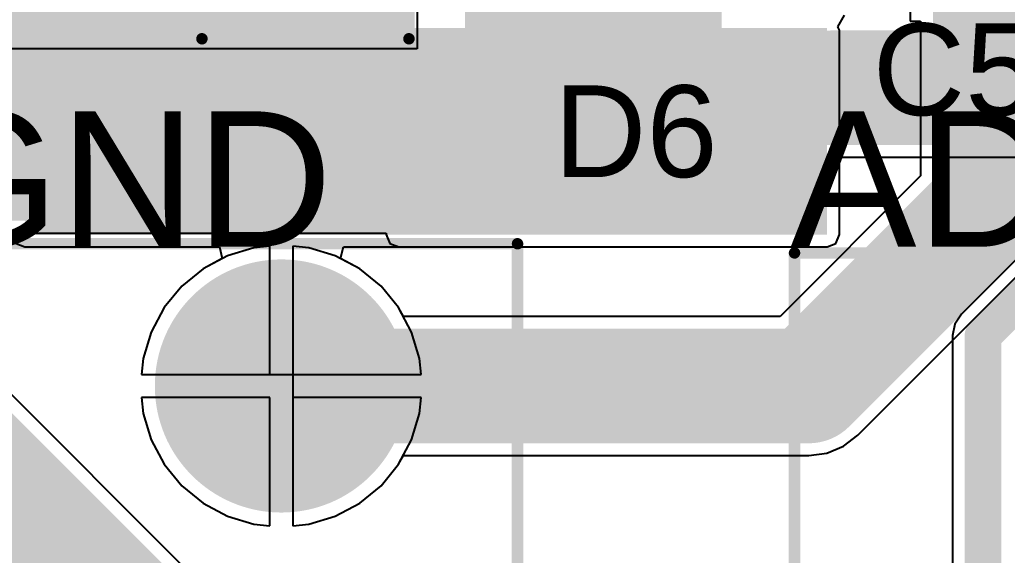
# Model space of a CAD drawing. Header units: millimetres. Extents: x -0.25 to 4.68, y -0.29 to 2.93.
# Drawn here: x 0.5137 to 0.9444, y 0.2812 to 0.5146 of the extents above; entities that cross this region are included whole.
import ezdxf

# ---------------------------------------------------------------- set-up
doc = ezdxf.new("R2010")
doc.units = ezdxf.units.MM
doc.header["$MEASUREMENT"] = 0
for name, color, linetype in [('BottomLayer', 5, 'Continuous'), ('BottomSolder', 6, 'Continuous'), ('MultiLayer', 9, 'Continuous'), ('PadHoleLayer', 156, 'Continuous'), ('TopLayer', 1, 'Continuous'), ('TopOverlay', 2, 'Continuous'), ('TopPaste', 8, 'Continuous'), ('TopSolder', 216, 'Continuous'), ('ViaHoleLayer', 16, 'Continuous')]:
    doc.layers.add(name, color=color, linetype=linetype)
doc.styles.add('Arial', font='', dxfattribs={"height": 0.2})
doc.styles.get('Arial').set_extended_font_data('Arial')

# ---------------------------------------------------------------- blocks, each defined once
blk = doc.blocks.new('HA0200500000G_24')
at = {"layer": 'BottomLayer'}
h = blk.add_hatch(color=5, dxfattribs=at)
edge = h.paths.add_edge_path()
edge.add_arc((0.1, 0.15), 0.05118, 0, 360)
at = {"layer": 'BottomSolder'}
h = blk.add_hatch(color=6, dxfattribs=at)
edge = h.paths.add_edge_path()
edge.add_arc((0.1, 0.15), 0.05518, 0, 360)
at = {"layer": 'MultiLayer'}
h = blk.add_hatch(color=9, dxfattribs=at)
edge = h.paths.add_edge_path()
edge.add_arc((0.1, 0.15), 0.05118, 0, 360)
at = {"layer": 'PadHoleLayer'}
h = blk.add_hatch(color=156, dxfattribs=at)
edge = h.paths.add_edge_path()
edge.add_arc((0.1, 0.15), 0.02559, 0, 360)
at = {"layer": 'TopLayer'}
h = blk.add_hatch(color=1, dxfattribs=at)
edge = h.paths.add_edge_path()
edge.add_arc((0.1, 0.15), 0.05118, 0, 360)
at = {"layer": 'TopSolder'}
h = blk.add_hatch(color=216, dxfattribs=at)
edge = h.paths.add_edge_path()
edge.add_arc((0.1, 0.15), 0.05518, 0, 360)
at = {"layer": 'TopOverlay', "const_width": 0.005}
for points in [[(-0.301, 0.212), (0.203, 0.212)], [(0.203, -0.315), (0.203, 0.212)]]:
    blk.add_lwpolyline(points, dxfattribs=at)
at = {"layer": 'TopOverlay', "const_width": 0.0025}
blk.add_lwpolyline([(0.20175, 0.212, 1), (0.20425, 0.212, 1)], format="xyb", close=True, dxfattribs=at)
blk.add_lwpolyline([(0.20175, 0.212, 1), (0.20425, 0.212, 1)], format="xyb", close=True, dxfattribs=at)
blk = doc.blocks.new('HA0200500000G_25')
at = {"layer": 'TopOverlay', "const_width": 0.005}
for points in [[(-0.301, 0.212), (0.203, 0.212)], [(-0.301, -0.21), (-0.301, 0.212)]]:
    blk.add_lwpolyline(points, dxfattribs=at)
at = {"layer": 'TopOverlay', "const_width": 0.0025}
blk.add_lwpolyline([(-0.30225, 0.212, 1), (-0.29975, 0.212, 1)], format="xyb", close=True, dxfattribs=at)
blk.add_lwpolyline([(-0.30225, 0.212, 1), (-0.29975, 0.212, 1)], format="xyb", close=True, dxfattribs=at)
blk = doc.blocks.new('SMRH74_220MT_117')
at = {"layer": 'TopLayer'}
for points in [[(-0.16535, 0.04921), (-0.08661, 0.04921), (-0.08661, -0.04921), (-0.16535, -0.04921)], [(0.08661, 0.04921), (0.16535, 0.04921), (0.16535, -0.04921), (0.08661, -0.04921)]]:
    blk.add_hatch(color=1, dxfattribs=at).paths.add_polyline_path(points)
at = {"layer": 'TopPaste'}
for points in [[(-0.16535, 0.04921), (-0.08661, 0.04921), (-0.08661, -0.04921), (-0.16535, -0.04921)], [(0.08661, 0.04921), (0.16535, 0.04921), (0.16535, -0.04921), (0.08661, -0.04921)]]:
    blk.add_hatch(color=8, dxfattribs=at).paths.add_polyline_path(points)
at = {"layer": 'TopSolder'}
for points in [[(-0.16935, 0.05321), (-0.08261, 0.05321), (-0.08261, -0.05321), (-0.16935, -0.05321)], [(0.08261, 0.05321), (0.16935, 0.05321), (0.16935, -0.05321), (0.08261, -0.05321)]]:
    blk.add_hatch(color=216, dxfattribs=at).paths.add_polyline_path(points)
at = {"layer": 'TopOverlay', "const_width": 0.005}
for points in [[(-0.14764, 0.14764), (-0.14764, 0.05736)], [(-0.14764, 0.14764), (0.14764, 0.14764)], [(0.14764, 0.14764), (0.14764, 0.05736)], [(-0.14764, -0.05736), (-0.14764, -0.14764)], [(0.14764, -0.05736), (0.14764, -0.14764)], [(-0.14764, -0.14764), (0.14764, -0.14764)]]:
    blk.add_lwpolyline(points, dxfattribs=at)
at = {"layer": 'TopOverlay', "const_width": 0.0025}
for points in [[(-0.14889, 0.14764, 1), (-0.14639, 0.14764, 1)], [(-0.14889, 0.14764, 1), (-0.14639, 0.14764, 1)], [(0.14639, 0.14764, 1), (0.14889, 0.14764, 1)], [(0.14639, 0.14764, 1), (0.14889, 0.14764, 1)], [(-0.14889, 0.05736, 1), (-0.14639, 0.05736, 1)], [(0.14639, 0.05736, 1), (0.14889, 0.05736, 1)], [(-0.14889, -0.05736, 1), (-0.14639, -0.05736, 1)], [(0.14639, -0.05736, 1), (0.14889, -0.05736, 1)], [(-0.14889, -0.14764, 1), (-0.14639, -0.14764, 1)], [(-0.14889, -0.14764, 1), (-0.14639, -0.14764, 1)], [(0.14639, -0.14764, 1), (0.14889, -0.14764, 1)], [(0.14639, -0.14764, 1), (0.14889, -0.14764, 1)]]:
    blk.add_lwpolyline(points, format="xyb", close=True, dxfattribs=at)
blk = doc.blocks.new('SMA_160')
at = {"layer": 'TopLayer'}
for points in [[(-0.12795, 0.03346), (-0.02953, 0.03346), (-0.02953, -0.03346), (-0.12795, -0.03346)], [(0.02953, 0.03346), (0.12795, 0.03346), (0.12795, -0.03346), (0.02953, -0.03346)]]:
    blk.add_hatch(color=1, dxfattribs=at).paths.add_polyline_path(points)
at = {"layer": 'TopOverlay'}
for points in [[(-0.175, -0.05597), (-0.12906, -0.05597), (-0.12906, 0.05598), (-0.175, 0.05598)], [(-0.12992, 0.03638), (-0.1022, 0.03638), (-0.1022, 0.05598), (-0.12992, 0.05598)], [(-0.12992, -0.05598), (-0.1022, -0.05598), (-0.1022, -0.03638), (-0.12992, -0.03638)]]:
    blk.add_hatch(color=2, dxfattribs=at).paths.add_polyline_path(points)
at = {"layer": 'TopPaste'}
for points in [[(-0.12795, 0.03346), (-0.02953, 0.03346), (-0.02953, -0.03346), (-0.12795, -0.03346)], [(0.02953, 0.03346), (0.12795, 0.03346), (0.12795, -0.03346), (0.02953, -0.03346)]]:
    blk.add_hatch(color=8, dxfattribs=at).paths.add_polyline_path(points)
at = {"layer": 'TopSolder'}
for points in [[(-0.13195, 0.03746), (-0.02553, 0.03746), (-0.02553, -0.03746), (-0.13195, -0.03746)], [(0.02553, 0.03746), (0.13195, 0.03746), (0.13195, -0.03746), (0.02553, -0.03746)]]:
    blk.add_hatch(color=216, dxfattribs=at).paths.add_polyline_path(points)
at = {"layer": 'TopOverlay', "const_width": 0.005}
for points in [[(-0.10465, 0.05345), (0.08115, 0.05345)], [(0.08115, 0.05345), (0.08115, 0.03985)], [(0.08115, -0.03985), (0.08115, -0.05345)], [(-0.10465, -0.05345), (0.08115, -0.05345)]]:
    blk.add_lwpolyline(points, dxfattribs=at)
at = {"layer": 'TopOverlay', "const_width": 0.0025}
for points in [[(-0.1059, 0.05345, 1), (-0.1034, 0.05345, 1)], [(0.0799, 0.05345, 1), (0.0824, 0.05345, 1)], [(0.0799, 0.05345, 1), (0.0824, 0.05345, 1)], [(0.0799, 0.03985, 1), (0.0824, 0.03985, 1)], [(0.0799, -0.03985, 1), (0.0824, -0.03985, 1)], [(-0.1059, -0.05345, 1), (-0.1034, -0.05345, 1)], [(0.0799, -0.05345, 1), (0.0824, -0.05345, 1)], [(0.0799, -0.05345, 1), (0.0824, -0.05345, 1)]]:
    blk.add_lwpolyline(points, format="xyb", close=True, dxfattribs=at)

msp = doc.modelspace()

# ---------------------------------------------------------------- hatches: boundary and pattern name
at = {"layer": 'BottomLayer'}
msp.add_hatch(color=5, dxfattribs=at).paths.add_polyline_path([(0.516, 0.42095), (0.86582, 0.42095), (0.86582, 0.51095), (0.516, 0.51095)])
h = msp.add_hatch(color=5, dxfattribs=at)
edge = h.paths.add_edge_path()
edge.add_arc((0.80882, 0.49195), 0.01181, 0, 360)
h = msp.add_hatch(color=5, dxfattribs=at)
edge = h.paths.add_edge_path()
edge.add_arc((0.84182, 0.49095), 0.01181, 0, 360)
h = msp.add_hatch(color=5, dxfattribs=at)
edge = h.paths.add_edge_path()
edge.add_arc((0.534, 0.483), 0.01181, 0, 360)
h = msp.add_hatch(color=5, dxfattribs=at)
edge = h.paths.add_edge_path()
edge.add_arc((0.562, 0.483), 0.01181, 0, 360)
h = msp.add_hatch(color=5, dxfattribs=at)
edge = h.paths.add_edge_path()
edge.add_arc((0.59, 0.483), 0.01181, 0, 360)
h = msp.add_hatch(color=5, dxfattribs=at)
edge = h.paths.add_edge_path()
edge.add_arc((0.80882, 0.46395), 0.01181, 0, 360)
h = msp.add_hatch(color=5, dxfattribs=at)
edge = h.paths.add_edge_path()
edge.add_arc((0.84182, 0.46295), 0.01181, 0, 360)
h = msp.add_hatch(color=5, dxfattribs=at)
edge = h.paths.add_edge_path()
edge.add_arc((0.533, 0.45), 0.01181, 0, 360)
h = msp.add_hatch(color=5, dxfattribs=at)
edge = h.paths.add_edge_path()
edge.add_arc((0.561, 0.45), 0.01181, 0, 360)
h = msp.add_hatch(color=5, dxfattribs=at)
edge = h.paths.add_edge_path()
edge.add_arc((0.589, 0.45), 0.01181, 0, 360)
h = msp.add_hatch(color=5, dxfattribs=at)
edge = h.paths.add_edge_path()
edge.add_arc((0.80882, 0.43595), 0.01181, 0, 360)
h = msp.add_hatch(color=5, dxfattribs=at)
edge = h.paths.add_edge_path()
edge.add_arc((0.84182, 0.43495), 0.01181, 0, 360)
at = {"layer": 'BottomSolder'}
h = msp.add_hatch(color=6, dxfattribs=at)
edge = h.paths.add_edge_path()
edge.add_arc((0.80882, 0.49195), 0.00591, 0, 360)
h = msp.add_hatch(color=6, dxfattribs=at)
edge = h.paths.add_edge_path()
edge.add_arc((0.84182, 0.49095), 0.00591, 0, 360)
h = msp.add_hatch(color=6, dxfattribs=at)
edge = h.paths.add_edge_path()
edge.add_arc((0.534, 0.483), 0.00591, 0, 360)
h = msp.add_hatch(color=6, dxfattribs=at)
edge = h.paths.add_edge_path()
edge.add_arc((0.562, 0.483), 0.00591, 0, 360)
h = msp.add_hatch(color=6, dxfattribs=at)
edge = h.paths.add_edge_path()
edge.add_arc((0.59, 0.483), 0.00591, 0, 360)
h = msp.add_hatch(color=6, dxfattribs=at)
edge = h.paths.add_edge_path()
edge.add_arc((0.80882, 0.46395), 0.00591, 0, 360)
h = msp.add_hatch(color=6, dxfattribs=at)
edge = h.paths.add_edge_path()
edge.add_arc((0.84182, 0.46295), 0.00591, 0, 360)
h = msp.add_hatch(color=6, dxfattribs=at)
edge = h.paths.add_edge_path()
edge.add_arc((0.533, 0.45), 0.00591, 0, 360)
h = msp.add_hatch(color=6, dxfattribs=at)
edge = h.paths.add_edge_path()
edge.add_arc((0.561, 0.45), 0.00591, 0, 360)
h = msp.add_hatch(color=6, dxfattribs=at)
edge = h.paths.add_edge_path()
edge.add_arc((0.589, 0.45), 0.00591, 0, 360)
h = msp.add_hatch(color=6, dxfattribs=at)
edge = h.paths.add_edge_path()
edge.add_arc((0.80882, 0.43595), 0.00591, 0, 360)
h = msp.add_hatch(color=6, dxfattribs=at)
edge = h.paths.add_edge_path()
edge.add_arc((0.84182, 0.43495), 0.00591, 0, 360)
at = {"layer": 'TopLayer'}
for points in [[(0.38818, 0.427), (0.685, 0.427), (0.685, 0.647), (0.38818, 0.647)], [(0.912, 0.543), (0.912, 0.439), (1.06607, 0.439), (1.06607, 0.543)], [(0.679, 0.42095), (0.86582, 0.42095), (0.86582, 0.51), (0.679, 0.51)]]:
    msp.add_hatch(color=1, dxfattribs=at).paths.add_polyline_path(points)
h = msp.add_hatch(color=1, dxfattribs=at)
edge = h.paths.add_edge_path()
edge.add_arc((0.80882, 0.49195), 0.01181, 0, 360)
h = msp.add_hatch(color=1, dxfattribs=at)
edge = h.paths.add_edge_path()
edge.add_arc((0.84182, 0.49095), 0.01181, 0, 360)
h = msp.add_hatch(color=1, dxfattribs=at)
edge = h.paths.add_edge_path()
edge.add_arc((0.534, 0.483), 0.01181, 0, 360)
h = msp.add_hatch(color=1, dxfattribs=at)
edge = h.paths.add_edge_path()
edge.add_arc((0.562, 0.483), 0.01181, 0, 360)
h = msp.add_hatch(color=1, dxfattribs=at)
edge = h.paths.add_edge_path()
edge.add_arc((0.59, 0.483), 0.01181, 0, 360)
h = msp.add_hatch(color=1, dxfattribs=at)
edge = h.paths.add_edge_path()
edge.add_arc((0.80882, 0.46395), 0.01181, 0, 360)
h = msp.add_hatch(color=1, dxfattribs=at)
edge = h.paths.add_edge_path()
edge.add_arc((0.84182, 0.46295), 0.01181, 0, 360)
h = msp.add_hatch(color=1, dxfattribs=at)
edge = h.paths.add_edge_path()
edge.add_arc((0.533, 0.45), 0.01181, 0, 360)
h = msp.add_hatch(color=1, dxfattribs=at)
edge = h.paths.add_edge_path()
edge.add_arc((0.561, 0.45), 0.01181, 0, 360)
h = msp.add_hatch(color=1, dxfattribs=at)
edge = h.paths.add_edge_path()
edge.add_arc((0.589, 0.45), 0.01181, 0, 360)
h = msp.add_hatch(color=1, dxfattribs=at)
edge = h.paths.add_edge_path()
edge.add_arc((0.80882, 0.43595), 0.01181, 0, 360)
h = msp.add_hatch(color=1, dxfattribs=at)
edge = h.paths.add_edge_path()
edge.add_arc((0.84182, 0.43495), 0.01181, 0, 360)
at = {"layer": 'TopSolder'}
h = msp.add_hatch(color=216, dxfattribs=at)
edge = h.paths.add_edge_path()
edge.add_arc((0.80882, 0.49195), 0.00591, 0, 360)
h = msp.add_hatch(color=216, dxfattribs=at)
edge = h.paths.add_edge_path()
edge.add_arc((0.84182, 0.49095), 0.00591, 0, 360)
h = msp.add_hatch(color=216, dxfattribs=at)
edge = h.paths.add_edge_path()
edge.add_arc((0.534, 0.483), 0.00591, 0, 360)
h = msp.add_hatch(color=216, dxfattribs=at)
edge = h.paths.add_edge_path()
edge.add_arc((0.562, 0.483), 0.00591, 0, 360)
h = msp.add_hatch(color=216, dxfattribs=at)
edge = h.paths.add_edge_path()
edge.add_arc((0.59, 0.483), 0.00591, 0, 360)
h = msp.add_hatch(color=216, dxfattribs=at)
edge = h.paths.add_edge_path()
edge.add_arc((0.80882, 0.46395), 0.00591, 0, 360)
h = msp.add_hatch(color=216, dxfattribs=at)
edge = h.paths.add_edge_path()
edge.add_arc((0.84182, 0.46295), 0.00591, 0, 360)
h = msp.add_hatch(color=216, dxfattribs=at)
edge = h.paths.add_edge_path()
edge.add_arc((0.533, 0.45), 0.00591, 0, 360)
h = msp.add_hatch(color=216, dxfattribs=at)
edge = h.paths.add_edge_path()
edge.add_arc((0.561, 0.45), 0.00591, 0, 360)
h = msp.add_hatch(color=216, dxfattribs=at)
edge = h.paths.add_edge_path()
edge.add_arc((0.589, 0.45), 0.00591, 0, 360)
h = msp.add_hatch(color=216, dxfattribs=at)
edge = h.paths.add_edge_path()
edge.add_arc((0.80882, 0.43595), 0.00591, 0, 360)
h = msp.add_hatch(color=216, dxfattribs=at)
edge = h.paths.add_edge_path()
edge.add_arc((0.84182, 0.43495), 0.00591, 0, 360)
at = {"layer": 'ViaHoleLayer'}
h = msp.add_hatch(color=16, dxfattribs=at)
edge = h.paths.add_edge_path()
edge.add_arc((0.80882, 0.49195), 0.00591, 0, 360)
h = msp.add_hatch(color=16, dxfattribs=at)
edge = h.paths.add_edge_path()
edge.add_arc((0.84182, 0.49095), 0.00591, 0, 360)
h = msp.add_hatch(color=16, dxfattribs=at)
edge = h.paths.add_edge_path()
edge.add_arc((0.534, 0.483), 0.00591, 0, 360)
h = msp.add_hatch(color=16, dxfattribs=at)
edge = h.paths.add_edge_path()
edge.add_arc((0.562, 0.483), 0.00591, 0, 360)
h = msp.add_hatch(color=16, dxfattribs=at)
edge = h.paths.add_edge_path()
edge.add_arc((0.59, 0.483), 0.00591, 0, 360)
h = msp.add_hatch(color=16, dxfattribs=at)
edge = h.paths.add_edge_path()
edge.add_arc((0.80882, 0.46395), 0.00591, 0, 360)
h = msp.add_hatch(color=16, dxfattribs=at)
edge = h.paths.add_edge_path()
edge.add_arc((0.84182, 0.46295), 0.00591, 0, 360)
h = msp.add_hatch(color=16, dxfattribs=at)
edge = h.paths.add_edge_path()
edge.add_arc((0.533, 0.45), 0.00591, 0, 360)
h = msp.add_hatch(color=16, dxfattribs=at)
edge = h.paths.add_edge_path()
edge.add_arc((0.561, 0.45), 0.00591, 0, 360)
h = msp.add_hatch(color=16, dxfattribs=at)
edge = h.paths.add_edge_path()
edge.add_arc((0.589, 0.45), 0.00591, 0, 360)
h = msp.add_hatch(color=16, dxfattribs=at)
edge = h.paths.add_edge_path()
edge.add_arc((0.80882, 0.43595), 0.00591, 0, 360)
h = msp.add_hatch(color=16, dxfattribs=at)
edge = h.paths.add_edge_path()
edge.add_arc((0.84182, 0.43495), 0.00591, 0, 360)

# ---------------------------------------------------------------- linework, layer by layer
at = {"layer": 'BottomLayer'}
for p, q in [((0.687, 0.806), (0.687, 0.502)), ((0.687, 0.502), (0.387, 0.502)), ((0.87123, 0.42095), (0.87123, 0.45469)), ((0.87123, 0.45469), (0.98581, 0.45469)), ((0.98788, 0.44969), (0.92445, 0.38626)), ((0.86965, 0.41712), (0.87123, 0.42095)), ((0.51217, 0.41712), (0.516, 0.41554)), ((0.516, 0.41554), (0.60078, 0.41554)), ((0.60078, 0.41554), (0.60203, 0.41054)), ((0.65361, 0.41054), (0.65486, 0.41554)), ((0.65486, 0.41554), (0.86582, 0.41554)), ((0.86582, 0.41554), (0.86965, 0.41712)), ((0.60203, 0.41054), (0.59367, 0.40606)), ((0.66198, 0.40606), (0.65361, 0.41054)), ((0.59367, 0.40606), (0.58435, 0.39842)), ((0.67129, 0.39842), (0.66198, 0.40606)), ((0.58435, 0.39842), (0.57671, 0.3891)), ((0.67894, 0.3891), (0.67129, 0.39842)), ((0.57671, 0.3891), (0.57103, 0.37847)), ((0.68462, 0.37847), (0.67894, 0.3891)), ((0.92445, 0.38626), (0.92158, 0.38196)), ((0.92158, 0.38196), (0.92057, 0.37689)), ((0.57103, 0.37847), (0.56753, 0.36694)), ((0.68812, 0.36694), (0.68462, 0.37847)), ((0.92057, 0.37689), (0.92057, 0.25218)), ((0.56753, 0.36694), (0.56684, 0.35995)), ((0.68881, 0.35995), (0.68812, 0.36694)), ((0.56684, 0.35995), (0.68881, 0.35995)), ((0.62282, 0.34995), (0.56684, 0.34995)), ((0.56684, 0.34995), (0.56753, 0.34296)), ((0.62282, 0.29396), (0.62282, 0.34995)), ((0.68881, 0.34995), (0.63282, 0.34995)), ((0.63282, 0.34995), (0.63282, 0.29396)), ((0.68812, 0.34296), (0.68881, 0.34995)), ((0.56753, 0.34296), (0.57103, 0.33142)), ((0.68462, 0.33142), (0.68812, 0.34296)), ((0.57103, 0.33142), (0.57671, 0.32079)), ((0.67894, 0.32079), (0.68462, 0.33142)), ((0.57671, 0.32079), (0.58435, 0.31148)), ((0.67129, 0.31148), (0.67894, 0.32079)), ((0.58435, 0.31148), (0.59367, 0.30383)), ((0.66198, 0.30383), (0.67129, 0.31148)), ((0.59367, 0.30383), (0.6043, 0.29815)), ((0.65135, 0.29815), (0.66198, 0.30383)), ((0.6043, 0.29815), (0.61583, 0.29465)), ((0.63982, 0.29465), (0.65135, 0.29815)), ((0.61583, 0.29465), (0.62282, 0.29396)), ((0.63282, 0.29396), (0.63982, 0.29465))]:
    msp.add_line(p, q, dxfattribs=at)
for points, const_width in [([(0.84082, 0.46195), (0.84082, 0.48595)], 0.05), ([(0.86782, 0.48495), (1.01995, 0.48495)], 0.05), ([(0.93382, 0.37689), (0.99988, 0.44295)], 0.016), ([(0.93382, 0.25218), (0.93382, 0.37689)], 0.016)]:
    msp.add_lwpolyline(points, dxfattribs=dict(at, const_width=const_width))
for points, const_width in [([(0.82832, 0.48595, 1), (0.85332, 0.48595, 1)], 0.025), ([(0.85532, 0.48495, 1), (0.88032, 0.48495, 1)], 0.025), ([(0.82832, 0.46195, 1), (0.85332, 0.46195, 1)], 0.025), ([(0.92982, 0.37689, 1), (0.93782, 0.37689, 1)], 0.008), ([(0.92982, 0.37689, 1), (0.93782, 0.37689, 1)], 0.008)]:
    msp.add_lwpolyline(points, format="xyb", close=True, dxfattribs=dict(at, const_width=const_width))
at = {"layer": 'TopLayer'}
for p, q in [((0.902, 0.549), (0.902, 0.514)), ((0.87058, 0.51159), (0.87342, 0.51659)), ((0.902, 0.514), (0.90659, 0.514)), ((0.90659, 0.514), (0.90659, 0.44651)), ((0.87123, 0.51), (0.87058, 0.51159)), ((0.87123, 0.42095), (0.87123, 0.51)), ((0.90659, 0.44651), (0.84529, 0.38521)), ((0.87922, 0.33355), (0.9774, 0.43173)), ((0.38818, 0.42159), (0.67359, 0.42159)), ((0.67359, 0.42159), (0.67359, 0.42095)), ((0.67359, 0.42095), (0.67517, 0.41712)), ((0.86965, 0.41712), (0.87123, 0.42095)), ((0.61583, 0.41524), (0.6043, 0.41175)), ((0.62282, 0.41593), (0.61583, 0.41524)), ((0.62282, 0.35995), (0.62282, 0.41593)), ((0.63982, 0.41524), (0.63282, 0.41593)), ((0.63282, 0.41593), (0.63282, 0.35495)), ((0.65135, 0.41175), (0.63982, 0.41524)), ((0.67517, 0.41712), (0.679, 0.41554)), ((0.679, 0.41554), (0.86582, 0.41554)), ((0.86582, 0.41554), (0.86965, 0.41712)), ((0.6043, 0.41175), (0.59367, 0.40606)), ((0.66198, 0.40606), (0.65135, 0.41175)), ((0.59367, 0.40606), (0.58435, 0.39842)), ((0.67129, 0.39842), (0.66198, 0.40606)), ((0.58435, 0.39842), (0.57671, 0.3891)), ((0.67894, 0.3891), (0.67129, 0.39842)), ((0.5878, 0.27342), (0.47345, 0.38778)), ((0.57671, 0.3891), (0.57103, 0.37847)), ((0.68102, 0.38521), (0.67894, 0.3891)), ((0.84529, 0.38521), (0.68102, 0.38521)), ((0.57103, 0.37847), (0.56753, 0.36694)), ((0.56753, 0.36694), (0.56684, 0.35995)), ((0.56684, 0.35995), (0.62282, 0.35995)), ((0.63282, 0.35495), (0.63282, 0.29396)), ((0.62282, 0.34995), (0.56684, 0.34995)), ((0.56684, 0.34995), (0.56753, 0.34296)), ((0.62282, 0.29396), (0.62282, 0.34995)), ((0.56753, 0.34296), (0.57103, 0.33142)), ((0.87295, 0.32874), (0.87922, 0.33355)), ((0.57103, 0.33142), (0.57671, 0.32079)), ((0.86565, 0.32572), (0.87295, 0.32874)), ((0.67894, 0.32079), (0.68102, 0.32469)), ((0.68102, 0.32469), (0.85782, 0.32469)), ((0.85782, 0.32469), (0.86565, 0.32572)), ((0.57671, 0.32079), (0.58435, 0.31148)), ((0.67129, 0.31148), (0.67894, 0.32079)), ((0.58435, 0.31148), (0.59367, 0.30383)), ((0.66198, 0.30383), (0.67129, 0.31148)), ((0.59367, 0.30383), (0.6043, 0.29815)), ((0.65135, 0.29815), (0.66198, 0.30383)), ((0.6043, 0.29815), (0.61583, 0.29465)), ((0.63982, 0.29465), (0.65135, 0.29815)), ((0.61583, 0.29465), (0.62282, 0.29396)), ((0.63282, 0.29396), (0.63982, 0.29465))]:
    msp.add_line(p, q, dxfattribs=at)
for points, const_width in [([(0.85782, 0.35495), (0.956, 0.45313)], 0.05), ([(0.42782, 0.35495), (0.56482, 0.21795)], 0.1), ([(0.62782, 0.35495), (0.85782, 0.35495)], 0.05)]:
    msp.add_lwpolyline(points, dxfattribs=dict(at, const_width=const_width))
at = {"layer": 'TopLayer', "const_width": 0.025}
for points in [[(0.9435, 0.45313, 1), (0.9685, 0.45313, 1)], [(0.61532, 0.35495, 1), (0.64032, 0.35495, 1)], [(0.84532, 0.35495, 1), (0.87032, 0.35495, 1)], [(0.84532, 0.35495, 1), (0.87032, 0.35495, 1)]]:
    msp.add_lwpolyline(points, format="xyb", close=True, dxfattribs=at)

# ---------------------------------------------------------------- block references
at = {"rotation": 90}
for name, p in [('SMRH74_220MT_117', (0.53582, 0.65395)), ('SMA_160', (0.76382, 0.66895))]:
    msp.add_blockref(name, p, dxfattribs=at)
for name, p in [('HA0200500000G_24', (0.52782, 0.20495)), ('HA0200500000G_25', (1.15262, 0.20095))]:
    msp.add_blockref(name, p)

# ---------------------------------------------------------------- texts
at = {"layer": 'TopOverlay', "style": 'Arial'}
for s, p in [('C5', (0.88568, 0.47301)), ('D6', (0.74668, 0.44601))]:
    msp.add_text(s, height=0.04, dxfattribs=at).set_placement(p)
for s, p in [('GND', (0.46682, 0.41564)), ('ADC0', (0.84982, 0.41564))]:
    msp.add_text(s, height=0.059055, rotation=360, dxfattribs=at).set_placement(p)

doc.saveas('drawing.dxf')
